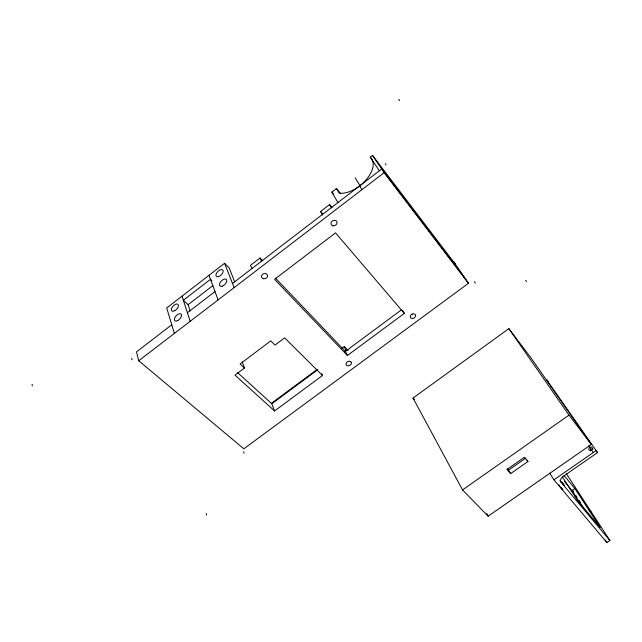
<?xml version="1.0" encoding="UTF-8"?>
<svg xmlns="http://www.w3.org/2000/svg" width="642" height="642" viewBox="0 0 642 642"><rect width="100%" height="100%" fill="white"/><g stroke="black" fill="none" stroke-linecap="round" stroke-linejoin="round"><path stroke-width="0.96" d="M234.691 281.87L229.17 267.907L224.588 263.284L166.703 307.975L174.375 333.431M379.35 170.78L370.273 157.17L372.537 155.42L455.17 263.998L453.501 261.559L454.488 262.859L468.475 283.299L243.84 448.814L138.728 360.748L136.497 351.872L171.767 324.772M337.925 202.567L331.85 192.094L336.472 188.539L340.661 193.659M190.168 310.937L188.114 304.677L212.847 285.642M187.408 312.75L214.998 291.556M262.819 260.885L260.058 257.988L250.492 265.331L251.889 268.629M322.517 214.998L320.591 211.499L329.579 204.597L331.994 207.478M232.492 283.467L381.669 169.006L465.859 279.479M138.728 360.748L384.125 172.666L372.537 155.42M242.186 361.759L244.498 368.018L235.012 375.137L274.567 410.96L322.533 375.49L321.738 373.748M341.841 348.341L344.256 346.544L348.044 350.54M271.349 403.353L316.803 369.664M274.567 410.96L271.815 403.77L317.79 369.696M344.762 351.704L346.247 350.604L344.256 346.544M402.478 310.23L404.332 313.408L347.426 355.499L345.404 351.375L401.218 310.03M413.023 398.04L508.849 328.64L531.094 358.051L591.338 444.449L488.129 516.192L462.545 489.926L413.023 398.04L414.363 399.485M462.545 489.926L568.989 415.141L591.338 444.449M507.341 468.78L508.568 470.161L525.806 458.083M527.933 461.51L524.313 457.297L506.931 469.479L510.631 473.619L527.933 461.51L527.082 460.145M553.934 479.823L596.041 450.62L597.55 452.602L563.275 476.356A5.497 3.419 -31.5 0 0 560.972 482.134L609.9 540.508L606.899 542.538L553.934 479.823L549.648 473.082M564.382 481.412L572.038 490.6L574.919 488.61L600.302 527.628L577.455 500.319L562.32 476.87M237.556 372.577L271.815 403.77M244.498 368.018L240.092 363.966L270.763 340.894L275.049 345.075L284.663 337.861L322.533 375.49M188.114 304.677L183.347 300.231L210.504 279.294L211.836 280.602M275.522 278.155L345.404 351.375M347.426 355.499L274.575 279.334L335.533 232.861L404.332 313.408M560.771 487.334L560.362 486.853M320.591 211.499L322.765 214.051M561.132 487.455L562.882 489.525M564.117 475.553L574.919 488.61M331.85 192.094L333.647 194.285M398.706 99.462L399.589 100.609M591.234 449.424L588.586 445.805M370.273 157.17L372.705 160.356M384.125 172.666L468.475 283.299M525.662 280.345L526.609 281.589M548.107 381.741L546.599 379.751L597.55 452.602M508.849 328.64L568.989 415.141M591.483 449.994L593.256 452.546M474.43 281.782L475.313 283.058M559.503 485.689L558.989 484.911M385.256 163.694L386.083 164.914M566.228 473.499L609.9 540.508M605.27 540.01L606.899 542.538M572.672 490.584L573.747 492.237M575.89 495.552L576.965 497.213M579.108 500.527L580.721 503.015M572.038 490.6L582.792 507.228M559.896 480.449L560.972 482.134M561.092 487.92L562.087 489.485M355.195 177.922L360.322 186.132M359.608 185.931L361.944 189.671M508.568 470.161L510.631 473.619M336.472 188.539L339.161 193.09A24.452 13.217 -39.9 0 0 364.439 181.638A24.452 13.217 -39.9 0 0 371.838 159.521M329.579 204.597L331.416 207.831M486.676 513.56L488.129 516.192M260.058 257.988L261.503 261.262M224.588 263.284L234.129 287.632M209.035 275.29L218.071 299.934M243.591 451.751L244.088 453.236M182.023 296.147L190.184 321.313M206.234 513.6L206.66 515.125M131.706 358.372L132.067 359.865M32.1 384.317L32.301 385.882M590.271 451.029A1.974 1.549 -34.8 0 1 593.088 449.079M591.378 512.781L589.308 509.876L591.378 512.781M412.132 314.123L411.498 314.508A2.833 2.159 -31 0 0 411.434 318.376A2.833 2.159 -31 0 0 415.543 315.936A2.833 2.159 -31 0 0 412.132 314.123M564.093 485.216L561.814 482.07L564.093 485.216M351.27 362.297L350.941 361.839A2.817 2.127 -25.9 0 0 346.391 362.842A2.817 2.127 -25.9 0 0 348.502 365.779A2.817 2.127 -25.9 0 0 351.27 362.297M590.56 450.387A1.982 1.549 -34.8 0 0 592.229 447.586A1.982 1.549 -34.8 0 0 589.027 448.188A1.982 1.549 -34.8 0 0 590.56 450.387M333.222 225.807A3.13 2.624 -30.5 0 0 336.898 221.939A3.13 2.624 -30.5 0 0 331.858 221.434A3.13 2.624 -30.5 0 0 333.222 225.807M263.389 278.708A3.098 2.56 -22 0 0 267.537 275.45A3.098 2.56 -22 0 0 262.682 274.295A3.098 2.56 -22 0 0 263.389 278.708M218.585 276.63A4.534 2.416 -44.8 0 0 223.063 270.475A4.534 2.416 -44.8 0 0 216.988 272.481A4.534 2.416 -44.8 0 0 218.585 276.63M222.18 286.147A4.59 2.472 -44.9 0 0 226.706 279.904A4.59 2.472 -44.9 0 0 220.543 281.902A4.59 2.472 -44.9 0 0 222.18 286.147M174.76 310.704A4.51 2.367 -46.4 0 0 178.043 304.388A4.51 2.367 -46.4 0 0 171.895 307.759A4.51 2.367 -46.4 0 0 174.76 310.704M177.81 320.551A4.566 2.424 -46.6 0 0 181.124 314.131A4.566 2.424 -46.6 0 0 174.897 317.517A4.566 2.424 -46.6 0 0 177.81 320.551"/></g></svg>
